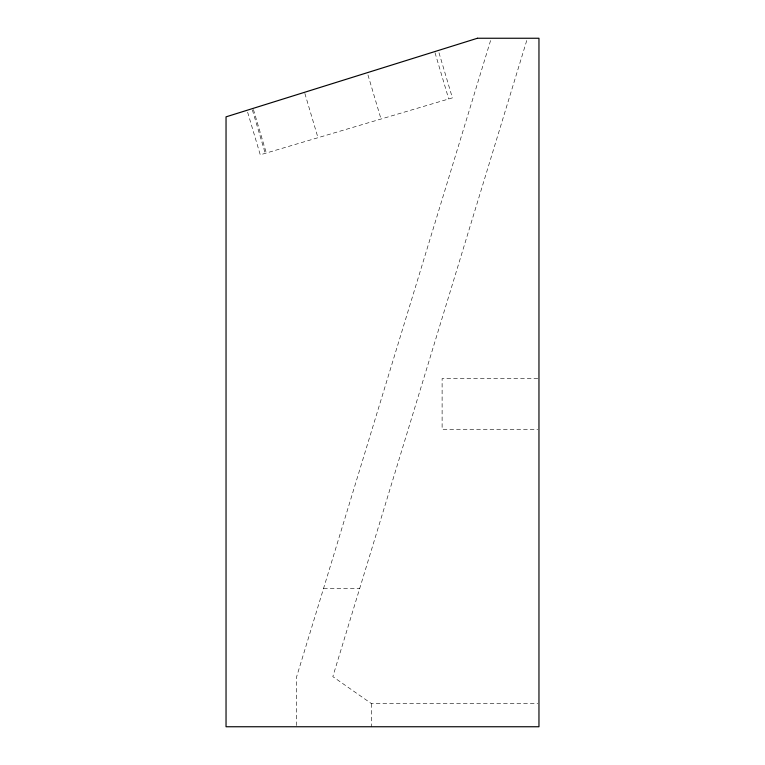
<?xml version="1.0" encoding="UTF-8"?>
<svg xmlns="http://www.w3.org/2000/svg" width="765" height="765" viewBox="0 0 765 765"><rect width="100%" height="100%" fill="white"/><g stroke="black" fill="none" stroke-linecap="round" stroke-linejoin="round"><path stroke-width="0.57" stroke-dasharray="3.83 2.87" d="M490.575 40.535L296.667 676.623L296.667 725.555M526.741 40.535L332.823 676.623L371.551 703.695L537.776 703.695M537.785 378.551L442.113 378.551L442.113 429.28L537.785 429.28M323.566 588.39L359.722 588.39M438.986 52.737L452.402 97.872L260.263 154.817L247.401 111.422M435.027 52.737L448.72 98.962M367.965 74.951L381.027 119.024M304.862 93.445L317.982 137.71M253.425 109.538L266.306 153.019M252.354 109.873L265.235 153.344M371.551 703.695L371.551 726.75"/><path stroke-width="1.15" d="M477.437 38.25L226.038 116.854L226.038 726.75L538.962 726.75L538.962 38.25L477.437 38.25"/></g></svg>
